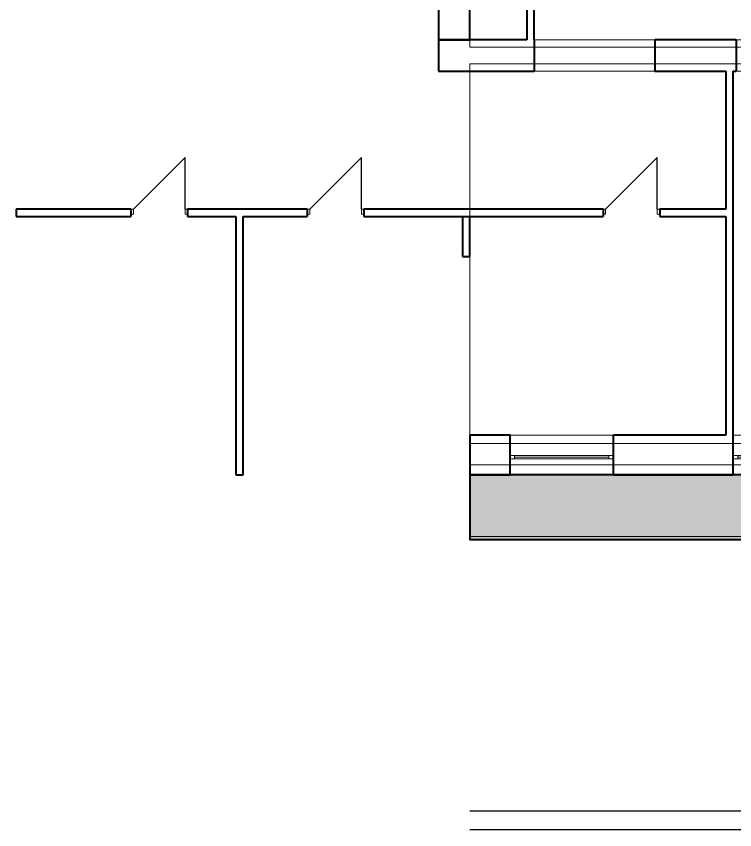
# Model space of a CAD drawing. Header units: millimetres. Extents: x 150455 to 593963, y -11068 to 166417.
# Drawn here: x 475347 to 487002, y 135926 to 149126 of the extents above; entities that cross this region are included whole.
import ezdxf

# ---------------------------------------------------------------- set-up
doc = ezdxf.new("R2010")
doc.units = ezdxf.units.MM
doc.header["$MEASUREMENT"] = 0
doc.linetypes.add('Штриховая', pattern=[7000, 6000, -1000])
for name, color, linetype, lineweight in [('0_Ном._пера__41', 7, 'Continuous', 30), ('Двери ArchiCAD_Ном._пера__19', 255, 'Continuous', 0), ('Двери ArchiCAD_Ном._пера__21', 7, 'Continuous', 20), ('Двери ArchiCAD_Ном._пера__41', 7, 'Continuous', 30), ('Двери ArchiCAD_Ном._пера__61', 7, 'Continuous', 40), ('Интерьер- Перегородка_Ном._пера__61', 7, 'Continuous', 40), ('Крыши_Ном._пера__61', 7, 'Continuous', 40), ('Окна ArchiCAD_Ном._пера__61', 7, 'Continuous', 40), ('перегородки_Ном._пера__61', 7, 'Continuous', 40), ('Перекрытия_Ном._пера__21', 7, 'Continuous', 20)]:
    doc.layers.add(name, color=color, linetype=linetype, lineweight=lineweight)
for name, color, linetype in [('Двери ArchiCAD', 7, 'Continuous'), ('Интерьер- Перегородка', 7, 'Continuous'), ('Крыши', 7, 'Continuous'), ('Окна ArchiCAD', 7, 'Continuous'), ('перегородки', 7, 'Continuous'), ('Перекрытия', 7, 'Continuous')]:
    doc.layers.add(name, color=color, linetype=linetype)
for name, color, linetype, lineweight, true_color in [('Крыши_Ном._пера__119', 7, 'Continuous', 13, 0xdecbcb), ('Окна ArchiCAD_Ном._пера__23', 7, 'Continuous', 20, 0xff6600), ('Окна ArchiCAD_Ном._пера__3', 7, 'Continuous', 18, 0xdd5800), ('Перекрытия_Ном._пера__191', 7, 'Continuous', 0, 0xe8e8e8)]:
    doc.layers.add(name, color=color, linetype=linetype, lineweight=lineweight, true_color=true_color)

# ---------------------------------------------------------------- blocks, each defined once
blk = doc.blocks.new('Перекрытие_16', base_point=(482707, 141846))
at = {"layer": 'Перекрытия_Ном._пера__21', "linetype": 'Continuous', "flags": 128}
blk.add_lwpolyline([(482707, 141846), (482707, 140686), (490017, 140686), (490017, 141846)], close=True, dxfattribs=at)
blk = doc.blocks.new('Перекрытие_17', base_point=(482707, 152516))
at = {"layer": 'Перекрытия_Ном._пера__191', "linetype": 'Continuous', "flags": 128}
blk.add_lwpolyline([(482707, 152516), (482707, 148626), (489507, 148626), (489507, 155076), (482707, 155076)], close=True, dxfattribs=at)
blk = doc.blocks.new('Перекрытие_18', base_point=(489507, 148356))
at = {"layer": 'Перекрытия_Ном._пера__191', "linetype": 'Continuous', "flags": 128}
blk.add_lwpolyline([(489507, 148356), (482707, 148356), (482707, 142196), (485797, 142196), (489507, 142196)], close=True, dxfattribs=at)
blk = doc.blocks.new('Д1 Витрина 1 10_9')
at = {"layer": 'Двери ArchiCAD_Ном._пера__21', "linetype": 'Continuous'}
for p, q in [((-420, 0), (420, 840)), ((-460, 0), (-460, -80)), ((-420, 0), (-460, 0)), ((-420, -40), (-420, 0)), ((420, 0), (420, -40)), ((460, 0), (420, 0)), ((460, -80), (460, 0)), ((-460, -80), (-420, -80)), ((-420, -65.4), (-420, -40)), ((-420, -80), (-420, -65.4)), ((420, -40), (420, -65.4)), ((420, -65.4), (420, -80)), ((420, -80), (460, -80))]:
    blk.add_line(p, q, dxfattribs=at)
at = {"layer": 'Двери ArchiCAD_Ном._пера__41', "linetype": 'Continuous'}
blk.add_line((420, 0), (420, 840), dxfattribs=at)
at = {"layer": 'Двери ArchiCAD_Ном._пера__61', "linetype": 'Continuous'}
for p, q in [((-460, 0), (-460, -120)), ((460, 0), (460, -120))]:
    blk.add_line(p, q, dxfattribs=at)
blk = doc.blocks.new('Стена_72', base_point=(482197, 145996))
at = {"layer": 'перегородки_Ном._пера__61', "linetype": 'Continuous', "flags": 128}
for points in [[(484866, 145996), (482197, 145996)], [(486857, 145996), (485786, 145996)], [(482197, 145876), (482587, 145876)], [(482707, 145876), (484866, 145876)], [(485786, 145876), (486857, 145876)]]:
    blk.add_lwpolyline(points, dxfattribs=at)
at = {"layer": 'Двери ArchiCAD', "color": 15, "linetype": 'Continuous', "lineweight": 18, "zscale": 1000}
blk.add_blockref('Д1 Витрина 1 10_9', (485326, 145996), dxfattribs=at)
blk = doc.blocks.new('Проем дверной полуарочн 10_18')
at = {"layer": 'Двери ArchiCAD_Ном._пера__19', "linetype": 'Штриховая'}
for p, q in [((-980, 0), (980, 0)), ((-980, -510), (980, -510))]:
    blk.add_line(p, q, dxfattribs=at)
at = {"layer": 'Двери ArchiCAD_Ном._пера__61', "linetype": 'Continuous'}
for p, q in [((-980, 0), (-980, -510)), ((980, 0), (980, -510))]:
    blk.add_line(p, q, dxfattribs=at)
blk = doc.blocks.new('Проем дверной полуарочн 10_19')
at = {"layer": 'Двери ArchiCAD_Ном._пера__19', "linetype": 'Штриховая'}
for p, q in [((-785, 0), (785, 0)), ((-785, -510), (785, -510))]:
    blk.add_line(p, q, dxfattribs=at)
at = {"layer": 'Двери ArchiCAD_Ном._пера__61', "linetype": 'Continuous'}
for p, q in [((-785, 0), (-785, -510)), ((785, 0), (785, -510))]:
    blk.add_line(p, q, dxfattribs=at)
blk = doc.blocks.new('Стена_78', base_point=(489507, 148236))
at = {"layer": 'Интерьер- Перегородка_Ном._пера__61', "linetype": 'Continuous', "flags": 128}
for points in [[(483627, 148746), (482197, 148746)], [(482197, 148746), (482197, 148236)], [(487027, 148746), (485707, 148746)], [(489507, 148746), (488597, 148746)], [(482197, 148236), (483747, 148236)], [(485707, 148236), (486857, 148236)], [(486977, 148236), (487027, 148236)], [(488597, 148236), (489507, 148236)]]:
    blk.add_lwpolyline(points, dxfattribs=at)
at = {"layer": 'Двери ArchiCAD', "color": 255, "linetype": 'Штриховая', "lineweight": 0, "zscale": 1000}
for name, p in [('Проем дверной полуарочн 10_18', (484727, 148746)), ('Проем дверной полуарочн 10_19', (487812, 148746))]:
    blk.add_blockref(name, p, dxfattribs=at)
blk = doc.blocks.new('Окно наклонно-поворот.1 12_7')
at = {"layer": 'Окна ArchiCAD_Ном._пера__23', "linetype": 'Continuous'}
for p, q in [((-735, 0), (-810, 0)), ((-810, 0), (-810, -50)), ((-735, -50), (-735, 0)), ((810, 0), (735, 0)), ((735, 0), (735, -50)), ((810, -50), (810, 0)), ((-810, -50), (-735, -50)), ((735, -50), (810, -50))]:
    blk.add_line(p, q, dxfattribs=at)
at = {"layer": 'Окна ArchiCAD_Ном._пера__3', "linetype": 'Continuous'}
for p, q in [((-810, 260), (810, 260)), ((735, 0), (-735, 0)), ((-735, -25), (735, -25)), ((-735, -50), (735, -50)), ((-810, -380), (810, -380))]:
    blk.add_line(p, q, dxfattribs=at)
at = {"layer": 'Окна ArchiCAD_Ном._пера__61', "linetype": 'Continuous'}
for p, q in [((-810, 0), (-810, -50)), ((810, 0), (810, -50))]:
    blk.add_line(p, q, dxfattribs=at)
blk = doc.blocks.new('Стена_81', base_point=(489507, 141686))
at = {"layer": 'Интерьер- Перегородка_Ном._пера__61', "linetype": 'Continuous'}
for p, q in [((486977, 141996), (486977, 142326)), ((488597, 141996), (488597, 142326)), ((486977, 141946), (486977, 141996)), ((486977, 141686), (486977, 141946)), ((488597, 141946), (488597, 141996)), ((488597, 141686), (488597, 141946))]:
    blk.add_line(p, q, dxfattribs=at)
at = {"layer": 'Интерьер- Перегородка_Ном._пера__61', "linetype": 'Continuous', "flags": 128}
for points in [[(486857, 142326), (485962, 142326)], [(489507, 142326), (488597, 142326)], [(485962, 141686), (486977, 141686)], [(488597, 141686), (490017, 141686)]]:
    blk.add_lwpolyline(points, dxfattribs=at)
at = {"layer": 'Окна ArchiCAD', "color": 15, "linetype": 'Continuous', "lineweight": 18, "zscale": 1000, "rotation": 179.9999999999964}
blk.add_blockref('Окно наклонно-поворот.1 12_7', (487787, 141946), dxfattribs=at)
blk = doc.blocks.new('Окно наклонно-поворот.1 12_8')
at = {"layer": 'Окна ArchiCAD_Ном._пера__23', "linetype": 'Continuous'}
for p, q in [((-765, 0), (-840, 0)), ((-840, 0), (-840, -50)), ((-765, -50), (-765, 0)), ((840, 0), (765, 0)), ((765, 0), (765, -50)), ((840, -50), (840, 0)), ((-840, -50), (-765, -50)), ((765, -50), (840, -50))]:
    blk.add_line(p, q, dxfattribs=at)
at = {"layer": 'Окна ArchiCAD_Ном._пера__3', "linetype": 'Continuous'}
for p, q in [((-840, 260), (840, 260)), ((765, 0), (-765, 0)), ((-765, -25), (765, -25)), ((-765, -50), (765, -50)), ((-840, -380), (840, -380))]:
    blk.add_line(p, q, dxfattribs=at)
at = {"layer": 'Окна ArchiCAD_Ном._пера__61', "linetype": 'Continuous'}
for p, q in [((-840, 0), (-840, -50)), ((840, 0), (840, -50))]:
    blk.add_line(p, q, dxfattribs=at)
blk = doc.blocks.new('Стена_82', base_point=(485962, 141686))
at = {"layer": 'Интерьер- Перегородка_Ном._пера__61', "linetype": 'Continuous'}
for p, q in [((483357, 141996), (483357, 142326)), ((485037, 141996), (485037, 142326)), ((483357, 141946), (483357, 141996)), ((483357, 141686), (483357, 141946)), ((485037, 141946), (485037, 141996)), ((485037, 141686), (485037, 141946))]:
    blk.add_line(p, q, dxfattribs=at)
at = {"layer": 'Интерьер- Перегородка_Ном._пера__61', "linetype": 'Continuous', "flags": 128}
for points in [[(483357, 142326), (482707, 142326)], [(482707, 142326), (482707, 141686)], [(485962, 142326), (485037, 142326)], [(482707, 141686), (483357, 141686)], [(485037, 141686), (485962, 141686)]]:
    blk.add_lwpolyline(points, dxfattribs=at)
at = {"layer": 'Окна ArchiCAD', "color": 15, "linetype": 'Continuous', "lineweight": 18, "zscale": 1000, "rotation": 179.999999999998}
blk.add_blockref('Окно наклонно-поворот.1 12_8', (484197, 141946), dxfattribs=at)
blk = doc.blocks.new('Стена_83', base_point=(475347, 145996))
at = {"layer": 'перегородки_Ном._пера__61', "linetype": 'Continuous', "flags": 128}
for points in [[(477207, 145996), (475347, 145996)], [(475347, 145996), (475347, 145876)], [(480067, 145996), (478127, 145996)], [(482707, 145996), (480987, 145996)], [(475347, 145876), (477207, 145876)], [(478127, 145876), (478907, 145876)], [(479027, 145876), (480067, 145876)], [(480987, 145876), (482707, 145876)]]:
    blk.add_lwpolyline(points, dxfattribs=at)
at = {"layer": 'Двери ArchiCAD', "color": 15, "linetype": 'Continuous', "lineweight": 18, "zscale": 1000}
for p in [(477667, 145996), (480527, 145996)]:
    blk.add_blockref('Д1 Витрина 1 10_9', p, dxfattribs=at)
blk = doc.blocks.new('Стена_85', base_point=(479027, 145996))
at = {"layer": 'перегородки_Ном._пера__61', "linetype": 'Continuous', "flags": 128}
for points in [[(478907, 145876), (478907, 141686)], [(479027, 141686), (479027, 145876)], [(478907, 141686), (479027, 141686)]]:
    blk.add_lwpolyline(points, dxfattribs=at)
blk = doc.blocks.new('Стена_86', base_point=(482707, 145996))
at = {"layer": 'перегородки_Ном._пера__61', "linetype": 'Continuous', "flags": 128}
for points in [[(482587, 145876), (482587, 145226)], [(482707, 145226), (482707, 145876)], [(482587, 145226), (482707, 145226)]]:
    blk.add_lwpolyline(points, dxfattribs=at)
blk = doc.blocks.new('Стена_94', base_point=(482197, 148746))
at = {"layer": 'Интерьер- Перегородка_Ном._пера__61', "linetype": 'Continuous', "flags": 128}
for points in [[(482197, 155596), (482197, 148746)], [(482707, 152696), (482707, 154956)], [(482707, 151566), (482707, 152576)], [(482707, 150436), (482707, 151446)], [(482707, 148746), (482707, 150316)], [(482197, 148746), (482707, 148746)]]:
    blk.add_lwpolyline(points, dxfattribs=at)
blk = doc.blocks.new('Стена_95', base_point=(486977, 148236))
at = {"layer": 'перегородки_Ном._пера__61', "linetype": 'Continuous', "flags": 128}
for points in [[(486857, 148236), (486857, 145996)], [(486977, 142326), (486977, 148236)], [(486857, 145876), (486857, 142326)]]:
    blk.add_lwpolyline(points, dxfattribs=at)
blk = doc.blocks.new('Д1 Витрина 1 10_10')
at = {"layer": 'Двери ArchiCAD_Ном._пера__21', "linetype": 'Continuous'}
for p, q in [((-320, 0), (320, 640)), ((-360, 0), (-360, -80)), ((-320, 0), (-360, 0)), ((-320, -40), (-320, 0)), ((320, 0), (320, -40)), ((360, 0), (320, 0)), ((360, -80), (360, 0)), ((-360, -80), (-320, -80)), ((-320, -65.4), (-320, -40)), ((-320, -80), (-320, -65.4)), ((320, -40), (320, -65.4)), ((320, -65.4), (320, -80)), ((320, -80), (360, -80))]:
    blk.add_line(p, q, dxfattribs=at)
at = {"layer": 'Двери ArchiCAD_Ном._пера__41', "linetype": 'Continuous'}
blk.add_line((320, 0), (320, 640), dxfattribs=at)
at = {"layer": 'Двери ArchiCAD_Ном._пера__61', "linetype": 'Continuous'}
for p, q in [((-360, 0), (-360, -120)), ((360, 0), (360, -120))]:
    blk.add_line(p, q, dxfattribs=at)
blk = doc.blocks.new('Стена_100', base_point=(483747, 148236))
at = {"layer": 'перегородки_Ном._пера__61', "linetype": 'Continuous', "flags": 128}
for points in [[(483627, 150316), (483627, 150186)], [(483747, 150186), (483747, 150316)], [(483627, 149466), (483627, 148746)], [(483747, 148746), (483747, 149466)]]:
    blk.add_lwpolyline(points, dxfattribs=at)
at = {"layer": 'Двери ArchiCAD', "color": 15, "linetype": 'Continuous', "lineweight": 18, "xscale": -1, "zscale": 1000, "rotation": 270}
blk.add_blockref('Д1 Витрина 1 10_10', (483747, 149826), dxfattribs=at)
blk = doc.blocks.new('Крыша_6', base_point=(490017, 140636))
at = {"layer": 'Крыши_Ном._пера__119', "linetype": 'Continuous'}
blk.add_hatch(color=256, dxfattribs=at).paths.add_polyline_path([(490017, 140636), (490017, 141686), (482707, 141686), (482707, 140636)])
at = {"layer": 'Крыши_Ном._пера__61', "linetype": 'Continuous', "flags": 128}
blk.add_lwpolyline([(490017, 140636), (490017, 141686), (482707, 141686), (482707, 140636)], close=True, dxfattribs=at)

msp = doc.modelspace()

# ---------------------------------------------------------------- linework, layer by layer
at = {"layer": '0_Ном._пера__41', "linetype": 'Continuous'}
for p, q in [((545872.9, 136225.6), (482707, 136225.6)), ((545872.9, 135925.6), (482707, 135925.6))]:
    msp.add_line(p, q, dxfattribs=at)

# ---------------------------------------------------------------- block references
at = {"layer": 'Интерьер- Перегородка'}
for name, p in [('Стена_94', (482197, 148745.6)), ('Стена_78', (489507, 148235.6)), ('Стена_82', (485962, 141685.6)), ('Стена_81', (489507, 141685.6))]:
    msp.add_blockref(name, p, dxfattribs=at)
at = {"layer": 'Крыши', "linetype": 'Continuous'}
msp.add_blockref('Крыша_6', (490017, 140635.6), dxfattribs=at)
at = {"layer": 'перегородки'}
for name, p in [('Стена_100', (483747, 148235.6)), ('Стена_95', (486977, 148235.6)), ('Стена_83', (475347, 145995.6)), ('Стена_72', (482197, 145995.6)), ('Стена_85', (479027, 145995.6)), ('Стена_86', (482707, 145995.6))]:
    msp.add_blockref(name, p, dxfattribs=at)
at = {"layer": 'Перекрытия', "color": 254, "linetype": 'Continuous', "lineweight": 0, "true_color": 0xe8e8e8}
for name, p in [('Перекрытие_17', (482707, 152515.6)), ('Перекрытие_18', (489507, 148355.6))]:
    msp.add_blockref(name, p, dxfattribs=at)
at = {"layer": 'Перекрытия', "linetype": 'Continuous'}
msp.add_blockref('Перекрытие_16', (482707, 141845.6), dxfattribs=at)

doc.saveas('drawing.dxf')
